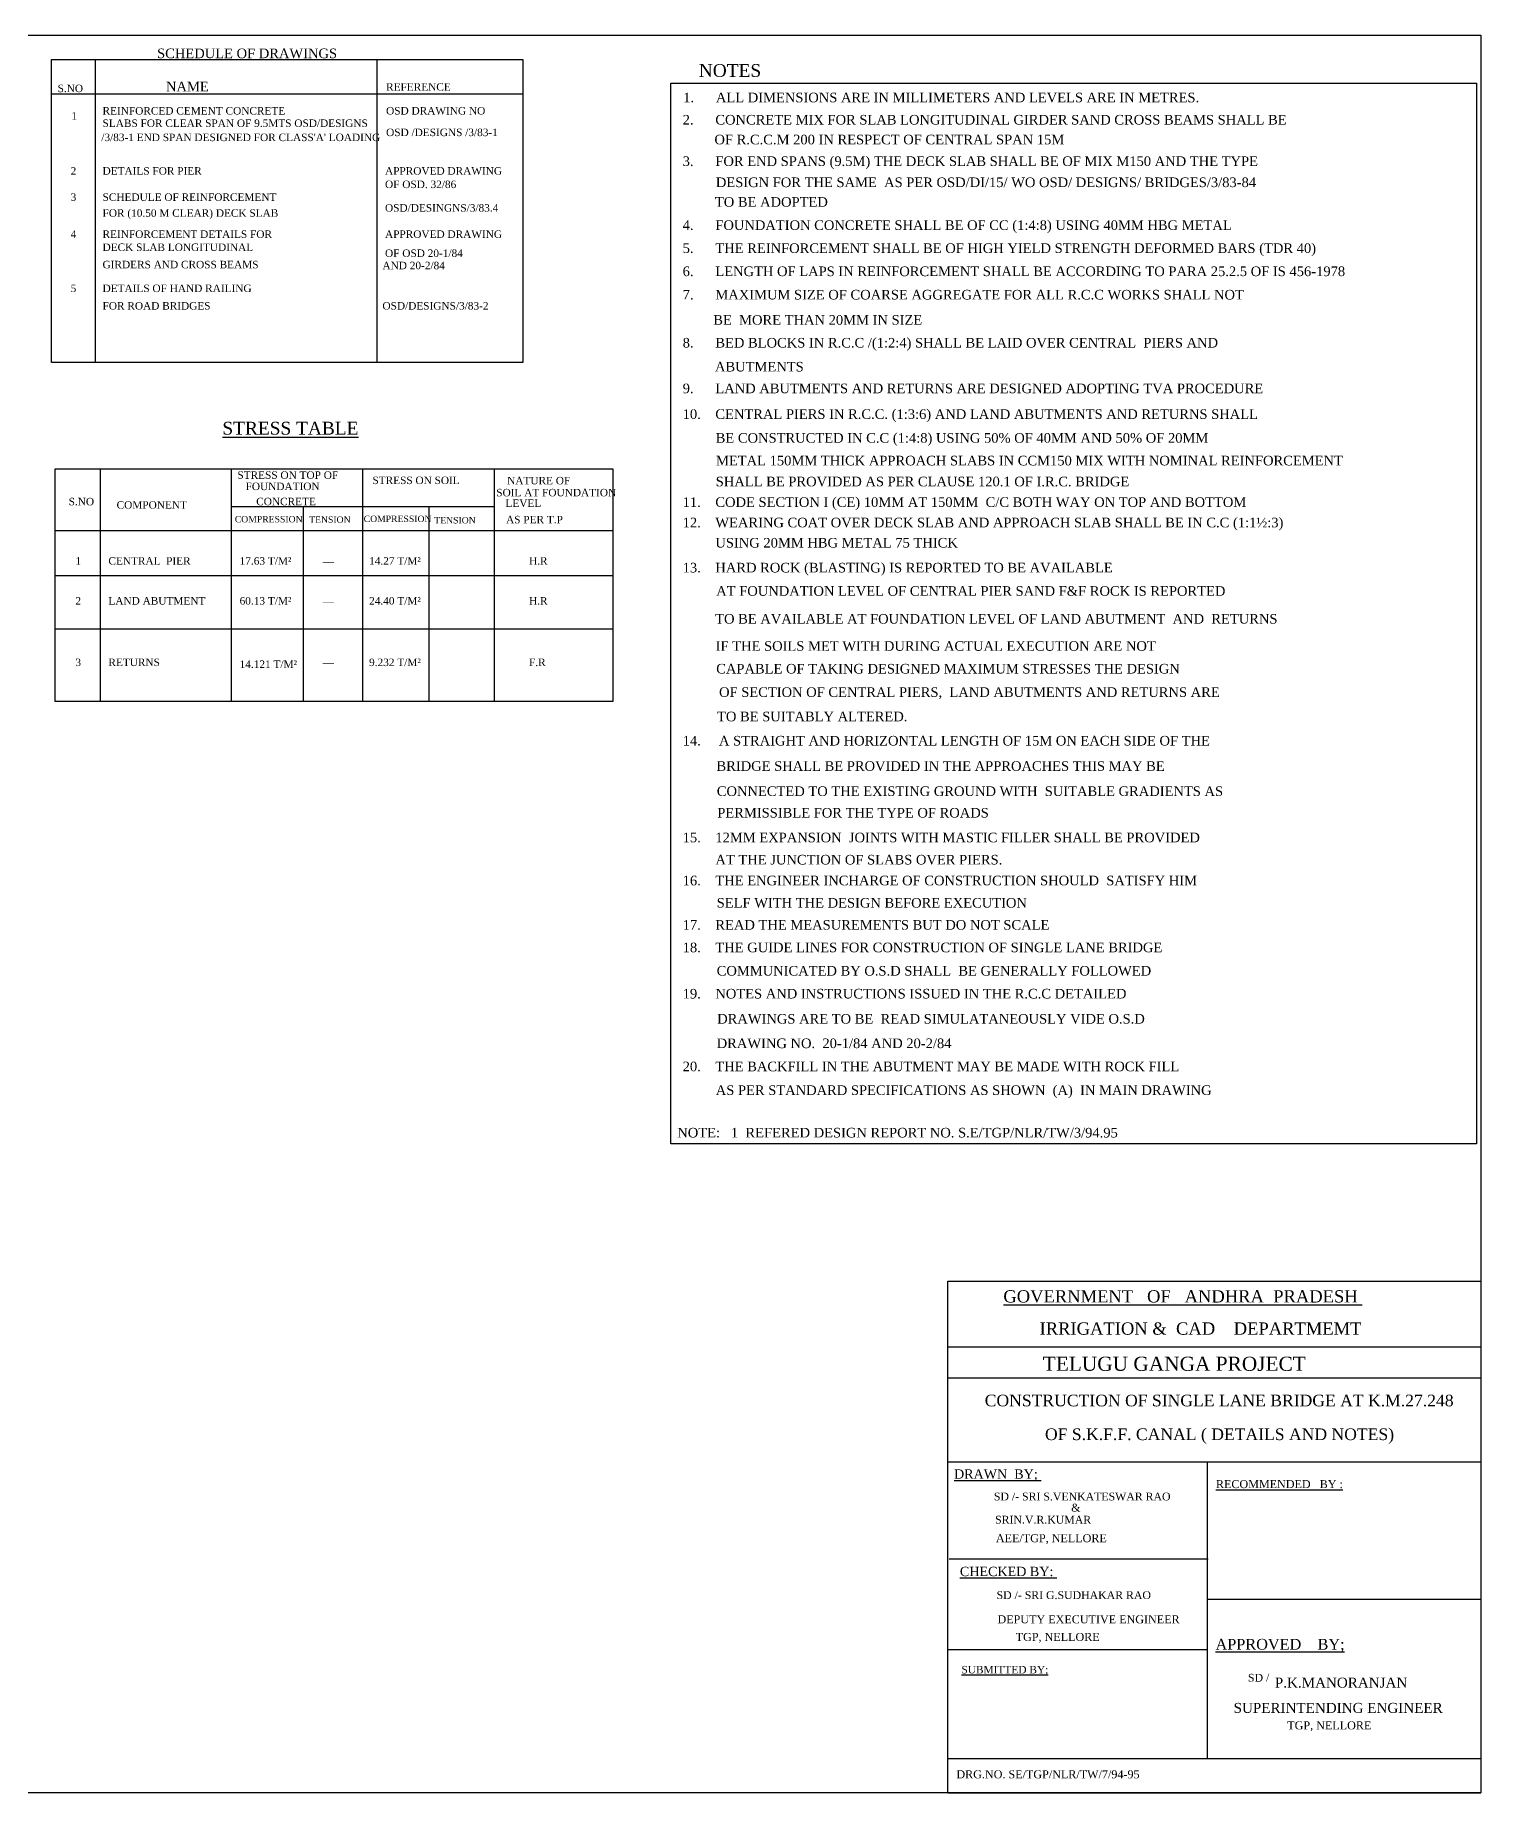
# Model space of a CAD drawing. Header units: millimetres. Extents: x 1974 to 30362, y 54 to 16503.
# Drawn here: x 16831 to 30362, y 54 to 16503 of the extents above; entities that cross this region are included whole.
import ezdxf

# ---------------------------------------------------------------- set-up
doc = ezdxf.new("R2010")
doc.units = ezdxf.units.MM
doc.header["$MEASUREMENT"] = 0
doc.layers.add('RAILING', color=4, linetype='Continuous')
doc.layers.add('TEXT', color=7, linetype='Continuous')
doc.layers.add('TITLE', color=7, linetype='Continuous', lineweight=30)
doc.styles.get("Standard").update_dxf_attribs({"font": 'TIMES.TTF', "height": 90})

msp = doc.modelspace()

# ---------------------------------------------------------------- linework, layer by layer
at = {"layer": 'RAILING', "ltscale": 0.2}
for p, q in [((17019.4, 12444.8), (22237.9, 12444.8)), ((17019.4, 10268.6), (17019.4, 12444.8)), ((22237.9, 12444.8), (22237.9, 10268.6)), ((21126.5, 12088.6), (18666.3, 12088.6)), ((22237.9, 11865.7), (17019.4, 11865.7)), ((22237.9, 11444.5), (17019.4, 11444.5)), ((22237.9, 10944.3), (17019.4, 10944.3)), ((22237.9, 10268.6), (17019.4, 10268.6))]:
    msp.add_line(p, q, dxfattribs=at)
msp.add_lwpolyline([(16982.7, 16275.3), (21395.2, 16275.3), (21395.2, 13440.3), (16982.7, 13440.3)], close=True, dxfattribs=at)
for points in [[(17393.5, 16275.3), (17393.5, 13440.3)], [(20028.3, 16275.3), (20028.3, 13440.3)], [(16982.7, 15952.8), (21395.2, 15952.8)], [(17438.7, 12444.8), (17438.7, 10268.6)], [(18666.3, 12444.8), (18666.3, 10268.6)], [(19895.7, 12446.9), (19895.7, 10270.7)], [(21126.5, 12444.8), (21126.5, 10268.6)], [(19338, 12088.6), (19338, 10268.6)], [(20516.6, 12088.6), (20516.6, 10268.6)]]:
    msp.add_lwpolyline(points, dxfattribs=at)
at = {"layer": 'TITLE', "lineweight": 30}
for p, q in [((25373.7, 4843.5), (30362.1, 4843.5)), ((30362.1, 4843.5), (30362.1, 54.2)), ((25373.7, 4229.5), (30362.1, 4229.5)), ((25373.7, 3937), (30362.1, 3937)), ((25373.7, 3151), (30362.1, 3151)), ((25384.1, 2243.2), (27810.3, 2243.2)), ((25373.7, 1394.5), (27799.9, 1394.5)), ((30362.1, 372.9), (25373.7, 372.9)), ((25373.7, 54.2), (30362.1, 54.2))]:
    msp.add_line(p, q, dxfattribs=at)
at = {"layer": 'TITLE', "ltscale": 0.2}
for points in [[(1974.3, 16503.1), (30362.1, 16503.1), (30362.1, 54.2), (1974.3, 54.2)], [(22780.1, 16054.8), (30321.3, 16054.8), (30321.3, 6127.7), (22780.1, 6127.7)]]:
    msp.add_lwpolyline(points, close=True, dxfattribs=at)
at = {"layer": 'TITLE'}
msp.add_lwpolyline([(25373.7, 54.2), (25373.7, 4843.5)], dxfattribs=at)
at = {"layer": 'TITLE', "lineweight": 30}
for points in [[(27799.9, 3151), (27799.9, 372.9)], [(27799.9, 1868.2), (30362.1, 1868.2)]]:
    msp.add_lwpolyline(points, dxfattribs=at)

# ---------------------------------------------------------------- texts
at = {"layer": 'TEXT', "ltscale": 0.2}
for s, height, p in [('SCHEDULE OF DRAWINGS', 90, (17972, 16287.6)), ('NOTES', 120, (23042, 16112.5)), ('S.NO', 70, (17040.7, 15969.6)), ('NAME', 90, (18054.9, 15976.9)), ('REFERENCE', 70, (20115.5, 15983.2)), ('1.      ALL DIMENSIONS ARE IN MILLIMETERS AND LEVELS ARE IN METRES.', 90, (22896.4, 15874.6)), ('REINFORCED CEMENT CONCRETE', 70, (17461.5, 15760.2)), ('OSD DRAWING NO', 70, (20115.5, 15760.2)), ('1', 70, (17169.4, 15712.5)), ('SLABS FOR CLEAR SPAN OF 9.5MTS OSD/DESIGNS ', 70, (17461.5, 15644.1)), ('OSD /DESIGNS /3/83-1', 70, (20115.5, 15558.2)), ('2.      CONCRETE MIX FOR SLAB LONGITUDINAL GIRDER SAND CROSS BEAMS SHALL BE', 90, (22891.2, 15666.6)), ("/3/83-1 END SPAN DESIGNED FOR CLASS'A' LOADING", 70, (17449.4, 15511.6)), ('OF R.C.C.M 200 IN RESPECT OF CENTRAL SPAN 15M', 90, (23188.6, 15481.4)), ('3.      FOR END SPANS (9.5M) THE DECK SLAB SHALL BE OF MIX M150 AND THE TYPE', 90, (22891.2, 15278.7)), ('2', 70, (17163, 15197.8)), ('DETAILS FOR PIER', 70, (17461.5, 15197.8)), ('APPROVED DRAWING', 70, (20105.3, 15197.8)), ('OF OSD. 32/86', 70, (20105.3, 15071.9)), ('DESIGN FOR THE SAME  AS PER OSD/DI/15/ WO OSD/ DESIGNS/ BRIDGES/3/83-84', 90, (23201.9, 15081.2)), ('3', 70, (17163, 14952.3)), ('SCHEDULE OF REINFORCEMENT', 70, (17461.5, 14952.3)), ('TO BE ADOPTED', 90, (23192.9, 14897.4)), ('FOR (10.50 M CLEAR) DECK SLAB', 70, (17461.5, 14803.2)), ('OSD/DESINGNS/3/83.4', 70, (20105.3, 14851.7)), ('4', 70, (17163, 14605.7)), ('REINFORCEMENT DETAILS FOR', 70, (17461.5, 14605.7)), ('APPROVED DRAWING', 70, (20105.3, 14605.7)), ('4.      FOUNDATION CONCRETE SHALL BE OF CC (1:4:8) USING 40MM HBG METAL', 90, (22891.2, 14680.1)), ('DECK SLAB LONGITUDINAL', 70, (17461.5, 14483.3)), ('OF OSD 20-1/84', 70, (20105.3, 14427.6)), ('5.      THE REINFORCEMENT SHALL BE OF HIGH YIELD STRENGTH DEFORMED BARS (TDR 40)', 90, (22891.2, 14464.6)), ('GIRDERS AND CROSS BEAMS', 70, (17461.5, 14321.2)), ('AND 20-2/84', 70, (20081.3, 14312.4)), ('6.      LENGTH OF LAPS IN REINFORCEMENT SHALL BE ACCORDING TO PARA 25.2.5 OF IS 456-1978', 90, (22891.2, 14248.2)), ('5', 70, (17163, 14098.9)), ('DETAILS OF HAND RAILING', 70, (17461.5, 14098.9)), ('FOR ROAD BRIDGES', 70, (17461.5, 13935.1)), ('OSD/DESIGNS/3/83-2', 70, (20081.3, 13935.1)), ('7.      MAXIMUM SIZE OF COARSE AGGREGATE FOR ALL R.C.C WORKS SHALL NOT', 90, (22891.2, 14029.4)), ('BE  MORE THAN 20MM IN SIZE', 90, (23177.7, 13793.5)), ('8.      BED BLOCKS IN R.C.C /(1:2:4) SHALL BE LAID OVER CENTRAL  PIERS AND', 90, (22891.2, 13579.6)), ('ABUTMENTS', 90, (23193.8, 13355.5)), ('9.      LAND ABUTMENTS AND RETURNS ARE DESIGNED ADOPTING TVA PROCEDURE', 90, (22891.2, 13152.2)), ('10.    CENTRAL PIERS IN R.C.C. (1:3:6) AND LAND ABUTMENTS AND RETURNS SHALL', 90, (22891.2, 12911.7)), ('%%USTRESS TABLE', 120, (18582.9, 12764.9)), ('BE CONSTRUCTED IN C.C (1:4:8) USING 50%%% OF 40MM AND 50%%% OF 20MM', 90, (23200.4, 12689.1)), ('METAL 150MM THICK APPROACH SLABS IN CCM150 MIX WITH NOMINAL REINFORCEMENT', 90, (23202.9, 12476.8)), ('STRESS ON TOP OF', 70, (18723.9, 12351)), ('STRESS ON SOIL', 70, (19987.8, 12302)), ('NATURE OF', 70, (21248.6, 12299.4)), ('SHALL BE PROVIDED AS PER CLAUSE 120.1 OF I.R.C. BRIDGE', 90, (23200.9, 12280.9)), ('S.NO', 70, (17144.1, 12103.4)), ('FOUNDATION', 70, (18800, 12245.4)), ('CONCRETE', 70, (18899.7, 12103.9)), ('SOIL AT FOUNDATION', 70, (21146.8, 12187.4)), ('11.    CODE SECTION I (CE) 10MM AT 150MM  C/C BOTH WAY ON TOP AND BOTTOM', 90, (22891.2, 12088.1)), ('COMPONENT', 70, (17593, 12071.9)), ('LEVEL', 70, (21232.9, 12088.3)), ('COMPRESSION', 60, (18699.1, 11943.3)), ('TENSION', 60, (19395.3, 11939.4)), ('COMPRESSION', 60, (19905.4, 11946.5)), ('TENSION', 60, (20566.2, 11933.5)), ('AS PER T.P', 70, (21238.2, 11934.6)), ('12.    WEARING COAT OVER DECK SLAB AND APPROACH SLAB SHALL BE IN C.C (1:1½:3)', 90, (22891.2, 11897.2)), ('USING 20MM HBG METAL 75 THICK ', 90, (23197.3, 11707.9)), ('1', 70, (17207.1, 11547.9)), ('CENTRAL  PIER', 70, (17516.4, 11547.9)), ('17.63 T/M²', 70, (18744.4, 11547.9)), ('__', 70, (19521.5, 11581.4)), ('14.27 T/M²', 70, (19956.1, 11547.9)), ('H.R', 70, (21453.4, 11547.9)), ('13.    HARD ROCK (BLASTING) IS REPORTED TO BE AVAILABLE', 90, (22891.2, 11475)), ('2', 70, (17207.1, 11174.3)), ('LAND ABUTMENT', 70, (17516.4, 11174.3)), ('60.13 T/M²', 70, (18744.4, 11174.3)), ('__', 70, (19521.5, 11207.9)), ('24.40 T/M²', 70, (19956.1, 11174.3)), ('H.R', 70, (21453.4, 11174.3)), ('AT FOUNDATION LEVEL OF CENTRAL PIER SAND F&F ROCK IS REPORTED', 90, (23205.3, 11256.7)), ('TO BE AVAILABLE AT FOUNDATION LEVEL OF LAND ABUTMENT  AND  RETURNS ', 90, (23195.3, 10996)), ('IF THE SOILS MET WITH DURING ACTUAL EXECUTION ARE NOT', 90, (23200.2, 10741.6)), ('3', 70, (17207.1, 10598.8)), ('RETURNS', 70, (17516.4, 10598.8)), ('14.121 T/M²', 70, (18744.4, 10581.4)), ('__', 70, (19521.5, 10632.3)), ('9.232 T/M²', 70, (19956.1, 10598.8)), ('F.R', 70, (21453.4, 10598.8)), ('CAPABLE OF TAKING DESIGNED MAXIMUM STRESSES THE DESIGN', 90, (23205.3, 10529.1)), (' OF SECTION OF CENTRAL PIERS,  LAND ABUTMENTS AND RETURNS ARE', 90, (23197.8, 10310)), ('TO BE SUITABLY ALTERED.', 90, (23212.8, 10082)), ('14.     A STRAIGHT AND HORIZONTAL LENGTH OF 15M ON EACH SIDE OF THE', 90, (22891.2, 9855.4)), ('BRIDGE SHALL BE PROVIDED IN THE APPROACHES THIS MAY BE', 90, (23207.8, 9618.4)), ('CONNECTED TO THE EXISTING GROUND WITH  SUITABLE GRADIENTS AS', 90, (23210.9, 9383)), ('PERMISSIBLE FOR THE TYPE OF ROADS', 90, (23215.1, 9181.1)), ('15.    12MM EXPANSION  JOINTS WITH MASTIC FILLER SHALL BE PROVIDED', 90, (22891.2, 8949.6)), ('AT THE JUNCTION OF SLABS OVER PIERS.', 90, (23197.9, 8742)), ('16.    THE ENGINEER INCHARGE OF CONSTRUCTION SHOULD  SATISFY HIM ', 90, (22891.2, 8547)), ('SELF WITH THE DESIGN BEFORE EXECUTION ', 90, (23209.8, 8338.4)), ('17.    READ THE MEASUREMENTS BUT DO NOT SCALE', 90, (22891.2, 8132)), ('18.    THE GUIDE LINES FOR CONSTRUCTION OF SINGLE LANE BRIDGE', 90, (22891.2, 7920.6)), ('COMMUNICATED BY O.S.D SHALL  BE GENERALLY FOLLOWED', 90, (23209.8, 7702.2)), ('19.    NOTES AND INSTRUCTIONS ISSUED IN THE R.C.C DETAILED', 90, (22891.2, 7488)), ('DRAWINGS ARE TO BE  READ SIMULATANEOUSLY VIDE O.S.D', 90, (23214.2, 7252.7)), ('DRAWING NO.  20-1/84 AND 20-2/84', 90, (23209.8, 7023.5)), ('20.    THE BACKFILL IN THE ABUTMENT MAY BE MADE WITH ROCK FILL', 90, (22891.2, 6806.9)), ('AS PER STANDARD SPECIFICATIONS AS SHOWN  (A)  IN MAIN DRAWING', 90, (23200.9, 6585)), ('NOTE:   1  REFERED DESIGN REPORT NO. S.E/TGP/NLR/TW/3/94.95', 90, (22840.8, 6187.4))]:
    msp.add_text(s, height=height, dxfattribs=at).set_placement(p)
at = {"layer": 'TITLE', "lineweight": 30}
for s, height, p in [('%%UGOVERNMENT   OF   ANDHRA  PRADESH ', 114.886, (25892.8, 4643)), ('IRRIGATION &  CAD    DEPARTMEMT ', 114.886, (26231.8, 4341.7)), ('TELUGU GANGA PROJECT', 132.16, (26261.7, 4003.5)), ('CONSTRUCTION OF SINGLE LANE BRIDGE AT K.M.27.248', 109.076, (25718.4, 3671.2)), ('OF S.K.F.F. CANAL ( DETAILS AND NOTES)', 109.076, (26282.2, 3355.5)), ('%%UDRAWN  BY; ', 87.267, (25431, 2994.2)), ('%%URECOMMENDED   BY :', 74.891, (27882.7, 2906.1)), ('SD /- SRI S.VENKATESWAR RAO', 73.104, (25804.1, 2790.9)), (' SRIN.V.R.KUMAR', 73.104, (25788.1, 2573.9)), ('&', 73.1, (26528.2, 2686.4)), ('AEE/TGP, NELLORE', 74.995, (25823.1, 2399.8)), ('%%UCHECKED BY: ', 87.267, (25486, 2082.4)), ('SD /- SRI G.SUDHAKAR RAO', 73.104, (25829.3, 1867.8)), ('DEPUTY EXECUTIVE ENGINEER', 74.995, (25837.8, 1640.6)), ('TGP, NELLORE', 74.995, (26008.1, 1475.8)), ('%%UAPPROVED    BY;', 100.693, (27878.7, 1394.3)), ('%%USUBMITTED BY;', 70.485, (25500.3, 1171.7)), ('SD /', 73.1, (28182.3, 1094.8)), ('P.K.MANORANJAN', 93.494, (28433.9, 1038.7)), ('SUPERINTENDING ENGINEER', 93.494, (28047.7, 802.4)), ('TGP, NELLORE', 74.995, (28550.3, 648.2)), ('DRG.NO. SE/TGP/NLR/TW/7/94-95', 74.995, (25453, 190.2))]:
    msp.add_text(s, height=height, dxfattribs=at).set_placement(p)

doc.saveas('drawing.dxf')
